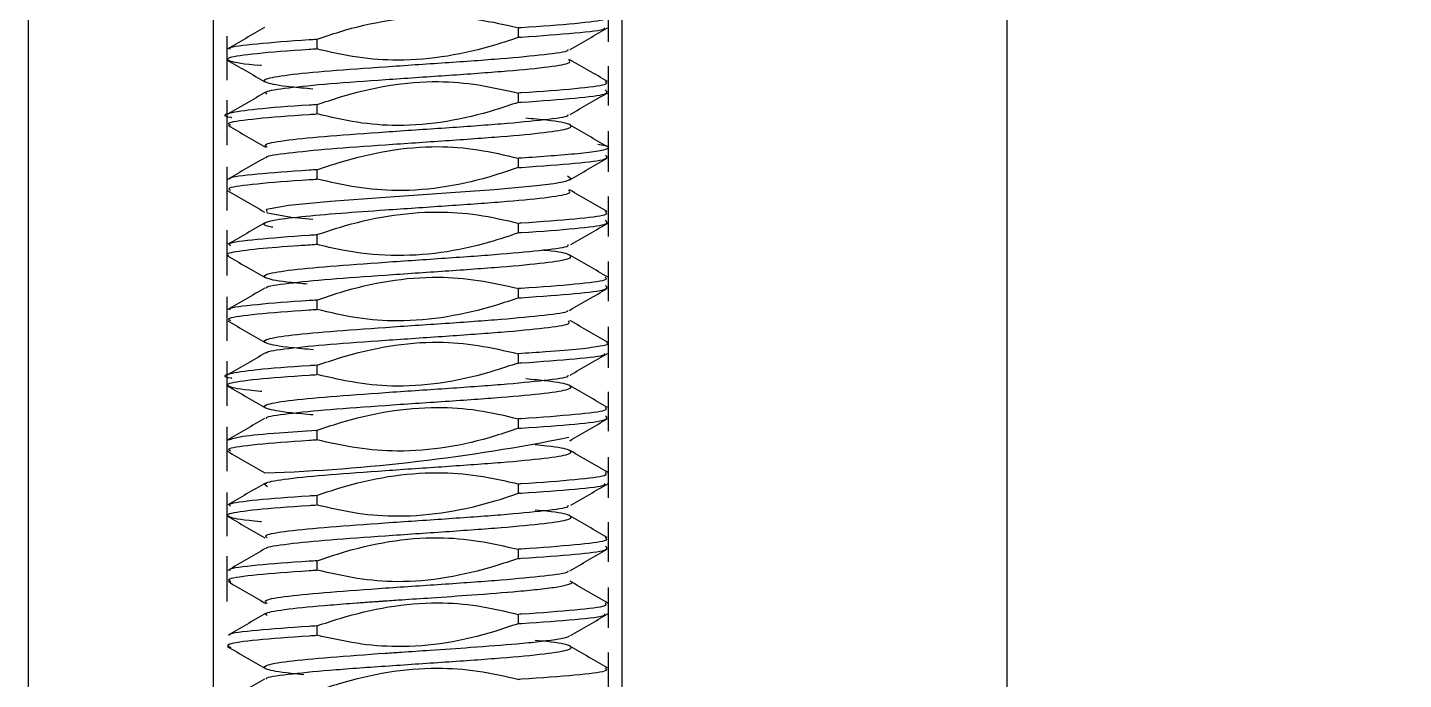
# Model space of a CAD drawing. Header units: millimetres. Extents: x 2 to 1187, y 2 to 839.
# Drawn here: x 167.85 to 170.488, y 437.91 to 439.161 of the extents above; entities that cross this region are included whole.
import ezdxf

# ---------------------------------------------------------------- set-up
doc = ezdxf.new("R2010")
doc.units = ezdxf.units.MM

msp = doc.modelspace()

# ---------------------------------------------------------------- hatches: boundary and pattern name
h = msp.add_hatch()
h.set_pattern_fill('ANSI31', color=256, scale=0.3)
h.paths.add_polyline_path([(600.3858, 723.2245), (600.3858, 724.6149), (599.1608, 724.6149, 0.414214), (598.8858, 724.3399), (598.8858, 719.8899, 0.414214), (599.1608, 719.6149), (600.3858, 719.6149), (600.3858, 721.0053, -0.444966)])
h.paths.add_polyline_path([(648.8858, 724.3399, 0.414214), (648.6108, 724.6149), (647.8858, 724.6149), (647.3858, 724.6149), (647.3858, 723.2245, -0.444966), (647.3858, 721.0053), (647.3858, 719.6149), (648.6108, 719.6149, 0.414214), (648.8858, 719.8899)])
h.paths.add_polyline_path([(648.8858, 681.5899, 0.414214), (648.6108, 681.8649), (647.3858, 681.8649), (647.3858, 680.4745, -0.444966), (647.3858, 678.2553), (647.3858, 676.8649), (648.6108, 676.8649, 0.414214), (648.8858, 677.1399)])
h.paths.add_polyline_path([(600.3858, 678.2553, -0.444966), (600.3858, 680.4745), (600.3858, 681.8649), (599.1608, 681.8649, 0.414214), (598.8858, 681.5899), (598.8858, 677.1399, 0.414214), (599.1608, 676.8649), (600.1358, 676.8649), (600.3858, 676.8649)])
h.paths.add_polyline_path([(204.0979, 197.9237, 0.414214), (203.8229, 198.1987), (203.0979, 198.1987), (202.5979, 198.1987), (202.5979, 196.8084, -0.212442), (203.0916, 195.6987, -0.212442), (202.5979, 194.5891), (202.5979, 193.1987), (203.8229, 193.1987, 0.414214), (204.0979, 193.4737)])
h.paths.add_polyline_path([(155.5979, 198.1987), (154.3729, 198.1987, 0.414214), (154.0979, 197.9237), (154.0979, 193.4737, 0.414214), (154.3729, 193.1987), (155.5979, 193.1987), (155.5979, 194.5891, -0.212442), (155.1041, 195.6987, -0.212442), (155.5979, 196.8084)])
h.paths.add_polyline_path([(155.5979, 154.0584), (155.5979, 155.4487), (154.3729, 155.4487, 0.414214), (154.0979, 155.1737), (154.0979, 150.7237, 0.414214), (154.3729, 150.4487), (155.3479, 150.4487), (155.5979, 150.4487), (155.5979, 151.8391, -0.444966)])
h.paths.add_polyline_path([(204.0979, 155.1737, 0.414214), (203.8229, 155.4487), (202.5979, 155.4487), (202.5979, 154.0584, -0.212442), (203.0916, 152.9487, -0.212442), (202.5979, 151.8391), (202.5979, 150.4487), (203.8229, 150.4487, 0.414214), (204.0979, 150.7237)])
h = msp.add_hatch()
h.set_pattern_fill('ANSI31', color=256, scale=0.3, angle=90)
h.paths.add_polyline_path([(159.0979, 197.9237, 0.414214), (158.8229, 198.1987), (157.5979, 198.1987), (157.5979, 196.8084, -0.212442), (158.0916, 195.6987, -0.212442), (157.5979, 194.5891), (157.5979, 193.1987), (158.8229, 193.1987, 0.414214), (159.0979, 193.4737)])
h.paths.add_polyline_path([(200.5979, 196.8084), (200.5979, 198.1987), (199.3729, 198.1987, 0.414214), (199.0979, 197.9237), (199.0979, 193.4737, 0.414214), (199.3729, 193.1987), (200.3479, 193.1987), (200.5979, 193.1987), (200.5979, 194.5891, -0.444966)])
h.paths.add_polyline_path([(157.5979, 154.0584), (157.5979, 155.4487), (158.8229, 155.4487), (159.0979, 155.4487), (159.0979, 150.4487), (158.8229, 150.4487), (157.5979, 150.4487), (157.5979, 151.8391, 0.444966)])
h.paths.add_polyline_path([(200.5979, 154.0584), (200.5979, 155.4487), (199.3729, 155.4487, 0.414214), (199.0979, 155.1737), (199.0979, 150.7237, 0.414214), (199.3729, 150.4487), (200.5979, 150.4487), (200.5979, 151.8391, -0.444966)])
h.paths.add_polyline_path([(603.8858, 724.3399, 0.414214), (603.6108, 724.6149), (602.3858, 724.6149), (602.3858, 723.2245, -0.444966), (602.3858, 721.0053), (602.3858, 719.6149), (603.6108, 719.6149, 0.414214), (603.8858, 719.8899)])
h.paths.add_polyline_path([(645.3858, 724.6149), (644.1608, 724.6149, 0.414214), (643.8858, 724.3399), (643.8858, 719.8899, 0.414214), (644.1608, 719.6149), (645.1358, 719.6149), (645.3858, 719.6149), (645.3858, 721.0053, -0.444966), (645.3858, 723.2245)])
h.paths.add_polyline_path([(645.3858, 680.4745), (645.3858, 681.8649), (644.1608, 681.8649, 0.414214), (643.8858, 681.5899), (643.8858, 677.1399, 0.414214), (644.1608, 676.8649), (645.3858, 676.8649), (645.3858, 678.2553, -0.444966)])
h.paths.add_polyline_path([(603.8858, 681.5899, 0.414214), (603.6108, 681.8649), (602.6358, 681.8649), (602.3858, 681.8649), (602.3858, 680.4745, -0.444966), (602.3858, 678.2553), (602.3858, 676.8649), (603.6108, 676.8649, 0.414214), (603.8858, 677.1399)])

# ---------------------------------------------------------------- linework, layer by layer
at = {"color": 7, "linetype": 'Continuous', "lineweight": 25}
for p, q in [((167.8522, 435.3766), (167.8522, 440.6266)), ((168.206, 440.6203), (168.206, 435.3766)), ((168.9898, 435.3766), (168.9898, 440.6203)), ((169.728, 435.3766), (169.728, 440.6266)), ((168.9638, 439.1336), (168.9638, 439.2121)), ((168.232, 439.1445), (168.232, 439.0602)), ((168.4044, 439.1382), (168.4044, 439.1204)), ((168.7914, 439.1426), (168.7914, 439.1604)), ((168.9638, 439.0114), (168.9638, 439.0871)), ((168.7914, 439.0176), (168.7914, 439.0354)), ((168.232, 439.0219), (168.232, 438.9352)), ((168.4044, 439.0132), (168.4044, 438.9954)), ((168.9638, 438.8844), (168.9638, 438.9621)), ((168.7914, 438.8926), (168.7914, 438.9104)), ((168.232, 438.8937), (168.232, 438.8102)), ((168.4044, 438.8884), (168.4044, 438.8704)), ((168.9638, 438.7605), (168.9638, 438.8371)), ((168.232, 438.7721), (168.232, 438.6852)), ((168.7914, 438.7675), (168.7914, 438.7854)), ((168.4044, 438.7632), (168.4044, 438.7454)), ((168.9638, 438.6364), (168.9638, 438.7121)), ((168.232, 438.6445), (168.232, 438.5602)), ((168.4044, 438.6382), (168.4044, 438.6204)), ((168.7914, 438.6426), (168.7914, 438.6604)), ((168.9638, 438.5086), (168.9638, 438.5871)), ((168.7914, 438.5176), (168.7914, 438.5354)), ((168.232, 438.5213), (168.232, 438.4352)), ((168.4044, 438.5132), (168.4044, 438.4954)), ((168.9638, 438.3871), (168.9638, 438.4621)), ((168.7914, 438.3924), (168.7914, 438.4104)), ((168.232, 438.3954), (168.232, 438.3102)), ((168.4044, 438.3882), (168.4044, 438.3704)), ((168.9638, 438.2587), (168.9638, 438.3371)), ((168.232, 438.269), (168.232, 438.1852)), ((168.7914, 438.2676), (168.7914, 438.2854)), ((168.4044, 438.2632), (168.4044, 438.2454)), ((168.9638, 438.136), (168.9638, 438.2121)), ((168.7914, 438.1426), (168.7914, 438.1604)), ((168.232, 438.1472), (168.232, 438.0602)), ((168.4044, 438.1382), (168.4044, 438.1204)), ((168.9638, 438.0098), (168.9638, 438.0871)), ((168.7914, 438.0176), (168.7914, 438.0354)), ((168.4044, 438.0133), (168.4044, 437.9954)), ((168.9638, 437.8852), (168.9638, 437.9621))]:
    msp.add_line(p, q, dxfattribs=at)
at = {"color": 7, "linetype": 'Continuous', "lineweight": 25, "flags": 128}
msp.add_lwpolyline([(168.3968, 438.7931), (168.3555, 438.797), (168.31, 438.8048), (168.3083, 438.8126), (168.3507, 438.8204), (168.4308, 438.8282), (168.5363, 438.836), (168.5902, 438.8397), (168.6616, 438.8445), (168.7446, 438.8506), (168.8257, 438.8578), (168.8587, 438.8618), (168.8821, 438.8662), (168.8922, 438.8708), (168.8854, 438.8758), (168.8854, 438.8758)], dxfattribs=at)
at = {"color": 7, "linetype": 'Continuous', "lineweight": 18}
msp.add_circle((179.0979, 455.6266), 42.7508, dxfattribs=at)
at = {"color": 7, "linetype": 'Continuous', "lineweight": 25}
for centre, radius, start, end in [((179.0979, 455.6266), 56.25, 154.83497, 352.33774), ((168.1749, 441.9163), 3.6121, 272.0856, 281.377)]:
    msp.add_arc(centre, radius, start, end, dxfattribs=at)
for points, knots in [([(168.4038, 439.1382), (168.4187, 439.1433), (168.4934, 439.169), (168.5987, 439.1866), (168.7148, 439.1781), (168.7663, 439.1664), (168.7925, 439.1604)], [0, 0, 0, 0, 0.119062, 0.600021, 0.795667, 1, 1, 1, 1]), ([(168.9572, 439.1818), (168.9589, 439.18), (168.9633, 439.1756), (168.9054, 439.1685), (168.8351, 439.1632), (168.7933, 439.1605), (168.7918, 439.1604)], [0, 0, 0, 0, 0.256516, 0.621392, 0.986268, 1, 1, 1, 1]), ([(168.3044, 439.1612), (168.2924, 439.1542), (168.2685, 439.1404), (168.2446, 439.1265), (168.2326, 439.1196)], [0, 0, 0, 0, 0.499873, 1, 1, 1, 1]), ([(168.4042, 439.1382), (168.3994, 439.1379), (168.3546, 439.135), (168.2854, 439.1295), (168.2348, 439.1236), (168.2379, 439.1203), (168.2386, 439.1196)], [0, 0, 0, 0, 0.050182, 0.469602, 0.889021, 1, 1, 1, 1]), ([(168.7926, 439.1426), (168.7777, 439.1376), (168.7029, 439.1124), (168.5978, 439.0942), (168.4815, 439.1021), (168.43, 439.1142), (168.4037, 439.1203)], [0, 0, 0, 0, 0.118987, 0.599138, 0.79537, 1, 1, 1, 1]), ([(168.7918, 439.1426), (168.7933, 439.1427), (168.8351, 439.1454), (168.9039, 439.1507), (168.9576, 439.1566), (168.9564, 439.1599), (168.9562, 439.1606)], [0, 0, 0, 0, 0.016324, 0.451411, 0.886497, 1, 1, 1, 1]), ([(168.8903, 439.1189), (168.9022, 439.1259), (168.9261, 439.1397), (168.9501, 439.1536), (168.962, 439.1605)], [0, 0, 0, 0, 0.499833, 1, 1, 1, 1]), ([(168.2988, 439.0881), (168.2981, 439.0881), (168.2632, 439.0908), (168.234, 439.096), (168.2278, 439.1038), (168.2827, 439.1116), (168.3546, 439.1172), (168.3993, 439.1201), (168.4041, 439.1204)], [0, 0, 0, 0, 0.004405, 0.246098, 0.487792, 0.729485, 0.971179, 1, 1, 1, 1]), ([(168.3969, 439.0431), (168.3823, 439.0444), (168.3385, 439.0483), (168.3036, 439.0548), (168.3004, 439.0626), (168.3442, 439.0704), (168.4261, 439.0782), (168.5344, 439.086), (168.652, 439.0938), (168.7624, 439.1016), (168.844, 439.1095), (168.887, 439.1152), (168.8863, 439.1184), (168.8861, 439.119)], [0, 0, 0, 0, 0.051459, 0.154376, 0.257293, 0.360211, 0.463128, 0.566046, 0.668963, 0.77188, 0.874798, 0.977715, 1, 1, 1, 1]), ([(168.2329, 439.0988), (168.2449, 439.0918), (168.2689, 439.0779), (168.2928, 439.064), (168.3048, 439.0571)], [0, 0, 0, 0, 0.500239, 1, 1, 1, 1]), ([(168.3094, 439.033), (168.3074, 439.0346), (168.3025, 439.0389), (168.3455, 439.0457), (168.4261, 439.0535), (168.5347, 439.0613), (168.6523, 439.0692), (168.7622, 439.077), (168.8458, 439.0848), (168.894, 439.0923), (168.8894, 439.0972), (168.8873, 439.0995)], [0, 0, 0, 0, 0.073665, 0.191169, 0.308674, 0.426178, 0.543682, 0.661187, 0.778691, 0.896195, 1, 1, 1, 1]), ([(168.9615, 439.0578), (168.9496, 439.0647), (168.9257, 439.0786), (168.9018, 439.0925), (168.8898, 439.0994)], [0, 0, 0, 0, 0.500144, 1, 1, 1, 1]), ([(168.4054, 439.0133), (168.4203, 439.0183), (168.495, 439.0438), (168.6001, 439.0626), (168.715, 439.0526), (168.7654, 439.0411), (168.7908, 439.0353)], [0, 0, 0, 0, 0.120051, 0.604931, 0.800583, 1, 1, 1, 1]), ([(168.9574, 439.0578), (168.9598, 439.0557), (168.965, 439.0509), (168.9059, 439.0435), (168.8351, 439.0382), (168.793, 439.0355), (168.7912, 439.0354)], [0, 0, 0, 0, 0.2883465, 0.6363921, 0.9844377, 1, 1, 1, 1]), ([(168.3064, 439.037), (168.2944, 439.03), (168.2705, 439.0161), (168.2466, 439.0022), (168.2346, 438.9952)], [0, 0, 0, 0, 0.49976, 1, 1, 1, 1]), ([(168.7913, 439.0176), (168.793, 439.0177), (168.835, 439.0204), (168.9062, 439.0257), (168.9674, 439.0335), (168.961, 439.0387), (168.9578, 439.0413)], [0, 0, 0, 0, 0.0144367, 0.3429578, 0.6714789, 1, 1, 1, 1]), ([(168.8903, 438.9944), (168.9023, 439.0014), (168.9263, 439.0153), (168.9502, 439.0292), (168.9622, 439.0361)], [0, 0, 0, 0, 0.4996838, 1, 1, 1, 1]), ([(168.4048, 439.0132), (168.3999, 439.0129), (168.355, 439.01), (168.2816, 439.0045), (168.2326, 438.9967), (168.2216, 438.9914), (168.2413, 438.9887), (168.242, 438.9886)], [0, 0, 0, 0, 0.03872, 0.355705, 0.67269, 0.989675, 1, 1, 1, 1]), ([(168.791, 439.0175), (168.7761, 439.0126), (168.7013, 438.9876), (168.5965, 438.968), (168.4813, 438.9776), (168.4309, 438.9894), (168.4054, 438.9954)], [0, 0, 0, 0, 0.119952, 0.603861, 0.799754, 1, 1, 1, 1]), ([(168.2396, 438.9731), (168.2366, 438.975), (168.2295, 438.9795), (168.284, 438.9866), (168.3549, 438.9922), (168.3998, 438.9951), (168.4047, 438.9954)], [0, 0, 0, 0, 0.2568362, 0.6070341, 0.9572321, 1, 1, 1, 1]), ([(168.3096, 438.9314), (168.307, 438.9335), (168.3009, 438.9381), (168.3451, 438.9454), (168.4261, 438.9532), (168.5347, 438.961), (168.6522, 438.9688), (168.7625, 438.9766), (168.8444, 438.9845), (168.8876, 438.9904), (168.8865, 438.9937), (168.8863, 438.9945)], [0, 0, 0, 0, 0.097766, 0.221653, 0.345539, 0.469426, 0.593312, 0.717199, 0.841086, 0.964972, 1, 1, 1, 1]), ([(168.3086, 438.9112), (168.3083, 438.9118), (168.3062, 438.9149), (168.3467, 438.9207), (168.4257, 438.9285), (168.5348, 438.9363), (168.6525, 438.9442), (168.7621, 438.952), (168.8466, 438.9598), (168.8936, 438.9676), (168.894, 438.9755), (168.8618, 438.982), (168.8192, 438.9859), (168.805, 438.9872)], [0, 0, 0, 0, 0.021282, 0.124313, 0.227346, 0.330378, 0.433398, 0.536418, 0.639437, 0.742455, 0.845473, 0.948491, 1, 1, 1, 1]), ([(168.2346, 438.9731), (168.2466, 438.9662), (168.2705, 438.9523), (168.2945, 438.9384), (168.3064, 438.9314)], [0, 0, 0, 0, 0.500264, 1, 1, 1, 1]), ([(168.9619, 438.9322), (168.9499, 438.9392), (168.926, 438.9531), (168.9021, 438.967), (168.8901, 438.974)], [0, 0, 0, 0, 0.500287, 1, 1, 1, 1]), ([(168.4046, 438.8882), (168.4195, 438.8932), (168.4943, 438.9181), (168.5991, 438.9377), (168.7144, 438.9283), (168.765, 438.9164), (168.7905, 438.9104)], [0, 0, 0, 0, 0.119853, 0.60333, 0.799357, 1, 1, 1, 1]), ([(168.9431, 438.9372), (168.9432, 438.9372), (168.9605, 438.9352), (168.9662, 438.9314), (168.9588, 438.926), (168.9251, 438.9209), (168.877, 438.9164), (168.83, 438.9129), (168.8, 438.9109), (168.7911, 438.9104)], [0, 0, 0, 0, 0.001873, 0.221496, 0.424677, 0.611391, 0.781613, 0.935324, 1, 1, 1, 1]), ([(168.3053, 438.9113), (168.2933, 438.9044), (168.2694, 438.8905), (168.2455, 438.8766), (168.2335, 438.8697)], [0, 0, 0, 0, 0.499773, 1, 1, 1, 1]), ([(168.7911, 438.8926), (168.793, 438.8927), (168.8351, 438.8954), (168.9064, 438.9008), (168.9675, 438.9086), (168.961, 438.9138), (168.9577, 438.9164)], [0, 0, 0, 0, 0.015437, 0.343625, 0.671813, 1, 1, 1, 1]), ([(168.8898, 438.869), (168.9017, 438.8759), (168.9256, 438.8898), (168.9495, 438.9037), (168.9614, 438.9106)], [0, 0, 0, 0, 0.49985, 1, 1, 1, 1]), ([(168.4044, 438.8884), (168.3997, 438.8881), (168.3548, 438.8852), (168.2856, 438.8798), (168.2349, 438.8739), (168.238, 438.8707), (168.2386, 438.87)], [0, 0, 0, 0, 0.050249, 0.471166, 0.892091, 1, 1, 1, 1]), ([(168.7904, 438.8925), (168.7756, 438.8875), (168.7009, 438.8619), (168.5957, 438.8433), (168.4806, 438.8532), (168.4302, 438.8647), (168.4048, 438.8704)], [0, 0, 0, 0, 0.119969, 0.60459, 0.800833, 1, 1, 1, 1]), ([(168.2328, 438.8488), (168.2448, 438.8419), (168.2687, 438.828), (168.2926, 438.8141), (168.3045, 438.8072)], [0, 0, 0, 0, 0.500135, 1, 1, 1, 1]), ([(168.2394, 438.8487), (168.2369, 438.8504), (168.2306, 438.8547), (168.2842, 438.8616), (168.3549, 438.8671), (168.3997, 438.87), (168.4045, 438.8704)], [0, 0, 0, 0, 0.232944, 0.594775, 0.956608, 1, 1, 1, 1]), ([(168.3203, 438.7779), (168.3168, 438.7786), (168.3065, 438.7806), (168.3001, 438.7851), (168.3148, 438.7913), (168.3697, 438.7984), (168.4465, 438.805), (168.5424, 438.8119), (168.6521, 438.8191), (168.7619, 438.8269), (168.8457, 438.8347), (168.894, 438.8423), (168.8895, 438.8472), (168.8873, 438.8495)], [0, 0, 0, 0, 0.028587, 0.084115, 0.18976, 0.288905, 0.381536, 0.467642, 0.576512, 0.685424, 0.794338, 0.903251, 1, 1, 1, 1]), ([(168.9613, 438.8079), (168.9494, 438.8148), (168.9254, 438.8287), (168.9016, 438.8426), (168.8896, 438.8495)], [0, 0, 0, 0, 0.500194, 1, 1, 1, 1]), ([(168.4032, 438.7632), (168.4181, 438.7682), (168.4928, 438.7935), (168.5981, 438.8115), (168.7144, 438.8036), (168.766, 438.7916), (168.7923, 438.7854)], [0, 0, 0, 0, 0.118944, 0.599, 0.795136, 1, 1, 1, 1]), ([(168.9574, 438.8079), (168.9598, 438.8058), (168.9651, 438.801), (168.9058, 438.7936), (168.8351, 438.7883), (168.7933, 438.7856), (168.7917, 438.7855)], [0, 0, 0, 0, 0.290782, 0.638739, 0.986697, 1, 1, 1, 1]), ([(168.3063, 438.7872), (168.2943, 438.7803), (168.2703, 438.7663), (168.2463, 438.7524), (168.2343, 438.7455)], [0, 0, 0, 0, 0.499737, 1, 1, 1, 1]), ([(168.7921, 438.7676), (168.7735, 438.7613), (168.6948, 438.7345), (168.5791, 438.7178), (168.4673, 438.73), (168.4199, 438.7413), (168.4032, 438.7453)], [0, 0, 0, 0, 0.149928, 0.630878, 0.86959, 1, 1, 1, 1]), ([(168.7917, 438.7676), (168.7932, 438.7677), (168.8351, 438.7703), (168.9061, 438.7757), (168.9674, 438.7835), (168.961, 438.7887), (168.9578, 438.7913)], [0, 0, 0, 0, 0.012756, 0.341836, 0.670918, 1, 1, 1, 1]), ([(168.8915, 438.7447), (168.9035, 438.7516), (168.9275, 438.7655), (168.9515, 438.7794), (168.9635, 438.7864)], [0, 0, 0, 0, 0.499781, 1, 1, 1, 1]), ([(168.236, 438.7232), (168.2342, 438.724), (168.2294, 438.7262), (168.2418, 438.7308), (168.284, 438.7366), (168.3499, 438.7418), (168.3926, 438.7446), (168.404, 438.7454)], [0, 0, 0, 0, 0.109411, 0.292163, 0.619681, 0.898848, 1, 1, 1, 1]), ([(168.404, 438.7632), (168.3992, 438.7629), (168.3545, 438.76), (168.2845, 438.7544), (168.2326, 438.748), (168.2375, 438.7442), (168.239, 438.743)], [0, 0, 0, 0, 0.0460038, 0.4339387, 0.8218727, 1, 1, 1, 1]), ([(168.3861, 438.669), (168.3755, 438.67), (168.3359, 438.6736), (168.3039, 438.6797), (168.3003, 438.6875), (168.3442, 438.6954), (168.4261, 438.7032), (168.5344, 438.711), (168.652, 438.7189), (168.7623, 438.7267), (168.8444, 438.7345), (168.8879, 438.7405), (168.8866, 438.744), (168.8863, 438.7448)], [0, 0, 0, 0, 0.038058, 0.141324, 0.244589, 0.347855, 0.451122, 0.554388, 0.657663, 0.760937, 0.86421, 0.967484, 1, 1, 1, 1]), ([(168.2335, 438.7232), (168.2455, 438.7162), (168.2695, 438.7023), (168.2935, 438.6884), (168.3055, 438.6814)], [0, 0, 0, 0, 0.500306, 1, 1, 1, 1]), ([(168.3087, 438.661), (168.3083, 438.6617), (168.306, 438.6649), (168.3465, 438.6707), (168.4257, 438.6785), (168.5346, 438.6863), (168.6522, 438.6942), (168.7619, 438.702), (168.8463, 438.7098), (168.8938, 438.7176), (168.8929, 438.7254), (168.8695, 438.7309), (168.8391, 438.7338), (168.836, 438.7341)], [0, 0, 0, 0, 0.025444, 0.13235, 0.239255, 0.34616, 0.453066, 0.559971, 0.666876, 0.773782, 0.880687, 0.987593, 1, 1, 1, 1]), ([(168.9628, 438.6823), (168.9508, 438.6893), (168.9268, 438.7032), (168.9028, 438.7171), (168.8908, 438.7241)], [0, 0, 0, 0, 0.500238, 1, 1, 1, 1]), ([(168.4049, 438.6382), (168.4197, 438.6433), (168.4944, 438.669), (168.5997, 438.6871), (168.7151, 438.6777), (168.7659, 438.6662), (168.7917, 438.6604)], [0, 0, 0, 0, 0.119618, 0.60296, 0.798564, 1, 1, 1, 1]), ([(168.9573, 438.6824), (168.9594, 438.6804), (168.9642, 438.6758), (168.9056, 438.6685), (168.8351, 438.6632), (168.7932, 438.6605), (168.7915, 438.6604)], [0, 0, 0, 0, 0.274623, 0.630057, 0.985492, 1, 1, 1, 1]), ([(168.7916, 438.6426), (168.7932, 438.6427), (168.8351, 438.6454), (168.9061, 438.6507), (168.9674, 438.6585), (168.961, 438.6637), (168.9578, 438.6663)], [0, 0, 0, 0, 0.013168, 0.342112, 0.671056, 1, 1, 1, 1]), ([(168.3047, 438.6611), (168.2927, 438.6541), (168.2688, 438.6402), (168.2449, 438.6263), (168.2329, 438.6194)], [0, 0, 0, 0, 0.499822, 1, 1, 1, 1]), ([(168.4045, 438.6382), (168.3997, 438.6379), (168.3548, 438.635), (168.2854, 438.6295), (168.2346, 438.6235), (168.2379, 438.6202), (168.2386, 438.6194)], [0, 0, 0, 0, 0.05044, 0.465445, 0.88045, 1, 1, 1, 1]), ([(168.7919, 438.6426), (168.777, 438.6376), (168.7022, 438.6127), (168.5973, 438.5936), (168.4815, 438.6022), (168.4306, 438.6143), (168.4047, 438.6204)], [0, 0, 0, 0, 0.119477, 0.601407, 0.797686, 1, 1, 1, 1]), ([(168.8892, 438.6186), (168.9011, 438.6256), (168.925, 438.6395), (168.949, 438.6534), (168.9609, 438.6603)], [0, 0, 0, 0, 0.4997587, 1, 1, 1, 1]), ([(168.2395, 438.5983), (168.2367, 438.6002), (168.2299, 438.6046), (168.284, 438.6116), (168.3548, 438.6172), (168.3996, 438.6201), (168.4045, 438.6204)], [0, 0, 0, 0, 0.248552, 0.602796, 0.957041, 1, 1, 1, 1]), ([(168.3982, 438.5429), (168.3831, 438.5443), (168.3388, 438.5482), (168.3035, 438.5548), (168.3005, 438.5626), (168.3443, 438.5704), (168.4262, 438.5782), (168.5345, 438.586), (168.6521, 438.5938), (168.7625, 438.6016), (168.8439, 438.6095), (168.8866, 438.6151), (168.8861, 438.6182), (168.8861, 438.6187)], [0, 0, 0, 0, 0.053374, 0.156523, 0.259671, 0.36282, 0.465968, 0.569117, 0.672265, 0.775414, 0.878563, 0.981711, 1, 1, 1, 1]), ([(168.2341, 438.5984), (168.2461, 438.5914), (168.2699, 438.5776), (168.2938, 438.5637), (168.3057, 438.5567)], [0, 0, 0, 0, 0.500183, 1, 1, 1, 1]), ([(168.3087, 438.5359), (168.3083, 438.5365), (168.3059, 438.5398), (168.3466, 438.5457), (168.4259, 438.5535), (168.5349, 438.5613), (168.6525, 438.5692), (168.7624, 438.577), (168.8456, 438.5848), (168.8922, 438.5919), (168.8885, 438.5964), (168.887, 438.5982)], [0, 0, 0, 0, 0.031959, 0.157381, 0.282803, 0.408226, 0.533633, 0.65904, 0.784447, 0.909853, 1, 1, 1, 1]), ([(168.9618, 438.5574), (168.9498, 438.5643), (168.926, 438.5782), (168.9021, 438.592), (168.8902, 438.599)], [0, 0, 0, 0, 0.500129, 1, 1, 1, 1]), ([(168.4053, 438.5133), (168.4202, 438.5183), (168.495, 438.5434), (168.5998, 438.5629), (168.7147, 438.5529), (168.7649, 438.5412), (168.7903, 438.5353)], [0, 0, 0, 0, 0.1201546, 0.6050747, 0.800618, 1, 1, 1, 1]), ([(168.9602, 438.5574), (168.9619, 438.5564), (168.9663, 438.5538), (168.9502, 438.5495), (168.9109, 438.5443), (168.8545, 438.5395), (168.8089, 438.5365), (168.791, 438.5353)], [0, 0, 0, 0, 0.133972, 0.352516, 0.587456, 0.838774, 1, 1, 1, 1]), ([(168.3065, 438.5369), (168.2945, 438.53), (168.2706, 438.516), (168.2467, 438.5022), (168.2348, 438.4952)], [0, 0, 0, 0, 0.4997606, 1, 1, 1, 1]), ([(168.791, 438.5175), (168.7929, 438.5176), (168.8351, 438.5204), (168.9044, 438.5257), (168.9586, 438.5318), (168.9568, 438.5352), (168.9563, 438.5361)], [0, 0, 0, 0, 0.019807, 0.440425, 0.861044, 1, 1, 1, 1]), ([(168.8903, 438.4944), (168.9022, 438.5014), (168.9261, 438.5153), (168.95, 438.5292), (168.962, 438.5361)], [0, 0, 0, 0, 0.499753, 1, 1, 1, 1]), ([(168.4047, 438.5132), (168.3999, 438.5129), (168.3551, 438.51), (168.2817, 438.5045), (168.2326, 438.4967), (168.2215, 438.4914), (168.2411, 438.4887), (168.2416, 438.4886)], [0, 0, 0, 0, 0.038298, 0.356154, 0.67401, 0.991866, 1, 1, 1, 1]), ([(168.7903, 438.5175), (168.7755, 438.5125), (168.7007, 438.4873), (168.5958, 438.4679), (168.481, 438.478), (168.4308, 438.4896), (168.4054, 438.4954)], [0, 0, 0, 0, 0.120177, 0.605319, 0.80085, 1, 1, 1, 1]), ([(168.2989, 438.463), (168.2982, 438.4631), (168.2631, 438.4658), (168.2339, 438.471), (168.2279, 438.4788), (168.283, 438.4866), (168.355, 438.4922), (168.3999, 438.4951), (168.4047, 438.4954)], [0, 0, 0, 0, 0.005285, 0.246626, 0.487968, 0.729309, 0.970651, 1, 1, 1, 1]), ([(168.3978, 438.4179), (168.3828, 438.4193), (168.3386, 438.4232), (168.3035, 438.4298), (168.3005, 438.4376), (168.3444, 438.4454), (168.4264, 438.4532), (168.5347, 438.461), (168.6524, 438.4688), (168.7626, 438.4766), (168.8445, 438.4845), (168.8877, 438.4904), (168.8865, 438.4937), (168.8863, 438.4945)], [0, 0, 0, 0, 0.052409, 0.15451, 0.25661, 0.358711, 0.460812, 0.562912, 0.665013, 0.767114, 0.869215, 0.971315, 1, 1, 1, 1]), ([(168.3087, 438.411), (168.3082, 438.4116), (168.3059, 438.4149), (168.3464, 438.4207), (168.4256, 438.4285), (168.5346, 438.4364), (168.6522, 438.4441), (168.7619, 438.4518), (168.8464, 438.4596), (168.8936, 438.4674), (168.894, 438.4752), (168.8619, 438.4818), (168.8193, 438.4857), (168.8051, 438.487)], [0, 0, 0, 0, 0.024577, 0.127251, 0.229925, 0.3326, 0.435239, 0.537919, 0.640601, 0.743285, 0.84597, 0.948656, 1, 1, 1, 1]), ([(168.2343, 438.4732), (168.2462, 438.4662), (168.2702, 438.4523), (168.2941, 438.4384), (168.3061, 438.4314)], [0, 0, 0, 0, 0.500248, 1, 1, 1, 1]), ([(168.9621, 438.4323), (168.9501, 438.4392), (168.9261, 438.4531), (168.9021, 438.4671), (168.8902, 438.474)], [0, 0, 0, 0, 0.500331, 1, 1, 1, 1]), ([(168.4036, 438.3882), (168.4184, 438.3932), (168.4932, 438.4182), (168.5982, 438.4369), (168.7142, 438.4287), (168.7654, 438.4166), (168.7915, 438.4104)], [0, 0, 0, 0, 0.119276, 0.60043, 0.796755, 1, 1, 1, 1]), ([(168.9572, 438.4323), (168.9593, 438.4303), (168.9641, 438.4258), (168.9057, 438.4186), (168.8351, 438.4132), (168.7931, 438.4105), (168.7914, 438.4104)], [0, 0, 0, 0, 0.271045, 0.627974, 0.984904, 1, 1, 1, 1]), ([(168.3045, 438.4111), (168.2925, 438.4041), (168.2685, 438.3902), (168.2445, 438.3763), (168.2326, 438.3694)], [0, 0, 0, 0, 0.499726, 1, 1, 1, 1]), ([(168.7914, 438.3924), (168.7931, 438.3925), (168.8351, 438.3952), (168.9062, 438.4005), (168.9675, 438.4083), (168.961, 438.4135), (168.9578, 438.4161)], [0, 0, 0, 0, 0.014101, 0.342731, 0.671364, 1, 1, 1, 1]), ([(168.8896, 438.3686), (168.9015, 438.3756), (168.9254, 438.3895), (168.9494, 438.4034), (168.9614, 438.4103)], [0, 0, 0, 0, 0.4998243, 1, 1, 1, 1]), ([(168.4041, 438.3882), (168.3794, 438.3865), (168.3208, 438.3825), (168.2538, 438.3763), (168.241, 438.3717), (168.2346, 438.3693)], [0, 0, 0, 0, 0.26676, 0.632337, 1, 1, 1, 1]), ([(168.7913, 438.3926), (168.7764, 438.3875), (168.7018, 438.3617), (168.5964, 438.3439), (168.4807, 438.353), (168.4297, 438.3645), (168.4037, 438.3704)], [0, 0, 0, 0, 0.1194092, 0.6019164, 0.7974776, 1, 1, 1, 1]), ([(168.2332, 438.3482), (168.2452, 438.3413), (168.2691, 438.3274), (168.2931, 438.3136), (168.305, 438.3066)], [0, 0, 0, 0, 0.500121, 1, 1, 1, 1]), ([(168.2396, 438.3482), (168.2366, 438.3501), (168.2296, 438.3545), (168.2839, 438.3616), (168.3546, 438.3672), (168.3994, 438.3701), (168.4041, 438.3704)], [0, 0, 0, 0, 0.252774, 0.605501, 0.958228, 1, 1, 1, 1]), ([(168.31, 438.2801), (168.3063, 438.2827), (168.2987, 438.2879), (168.3447, 438.2957), (168.426, 438.3035), (168.5344, 438.3113), (168.6522, 438.3192), (168.7618, 438.327), (168.8463, 438.3348), (168.8937, 438.3426), (168.8935, 438.3504), (168.8663, 438.3563), (168.8307, 438.3597), (168.8229, 438.3604)], [0, 0, 0, 0, 0.097278, 0.194556, 0.291834, 0.389111, 0.486389, 0.583667, 0.680945, 0.778223, 0.875501, 0.972779, 1, 1, 1, 1]), ([(168.963, 438.3072), (168.9511, 438.3142), (168.9271, 438.328), (168.9032, 438.3419), (168.8912, 438.3489)], [0, 0, 0, 0, 0.5001542, 1, 1, 1, 1]), ([(168.404, 438.2632), (168.4188, 438.2683), (168.4935, 438.294), (168.5988, 438.3116), (168.7149, 438.303), (168.7662, 438.2914), (168.7925, 438.2854)], [0, 0, 0, 0, 0.119122, 0.600375, 0.795978, 1, 1, 1, 1]), ([(168.9573, 438.3073), (168.9593, 438.3053), (168.964, 438.3007), (168.9056, 438.2935), (168.8351, 438.2882), (168.7933, 438.2855), (168.7918, 438.2854)], [0, 0, 0, 0, 0.27107, 0.628766, 0.986463, 1, 1, 1, 1]), ([(168.306, 438.2871), (168.294, 438.2802), (168.2701, 438.2663), (168.2461, 438.2524), (168.2342, 438.2454)], [0, 0, 0, 0, 0.4998429, 1, 1, 1, 1]), ([(168.7925, 438.2676), (168.7777, 438.2626), (168.7029, 438.2374), (168.5978, 438.2191), (168.4815, 438.2271), (168.43, 438.2392), (168.4038, 438.2453)], [0, 0, 0, 0, 0.119031, 0.599313, 0.795588, 1, 1, 1, 1]), ([(168.7918, 438.2676), (168.7933, 438.2677), (168.8351, 438.2704), (168.9044, 438.2757), (168.9589, 438.2819), (168.9569, 438.2854), (168.9564, 438.2864)], [0, 0, 0, 0, 0.015615, 0.431011, 0.846407, 1, 1, 1, 1]), ([(168.8916, 438.2447), (168.9035, 438.2517), (168.9275, 438.2656), (168.9515, 438.2795), (168.9635, 438.2864)], [0, 0, 0, 0, 0.499777, 1, 1, 1, 1]), ([(168.2988, 438.2131), (168.2981, 438.2131), (168.2632, 438.2158), (168.234, 438.221), (168.2278, 438.2288), (168.2828, 438.2366), (168.3546, 438.2422), (168.3994, 438.2451), (168.4042, 438.2454)], [0, 0, 0, 0, 0.004473, 0.246132, 0.487791, 0.729451, 0.97111, 1, 1, 1, 1]), ([(168.4042, 438.2632), (168.3994, 438.2629), (168.3546, 438.26), (168.2846, 438.2545), (168.2327, 438.2481), (168.2375, 438.2443), (168.239, 438.2431)], [0, 0, 0, 0, 0.046487, 0.43404, 0.821594, 1, 1, 1, 1]), ([(168.3095, 438.1821), (168.3072, 438.1839), (168.3016, 438.1883), (168.3451, 438.1954), (168.4259, 438.2032), (168.5344, 438.211), (168.652, 438.2188), (168.7623, 438.2266), (168.8444, 438.2345), (168.888, 438.2405), (168.8867, 438.244), (168.8863, 438.2448)], [0, 0, 0, 0, 0.088038, 0.212505, 0.336973, 0.46144, 0.585908, 0.710375, 0.834843, 0.95931, 1, 1, 1, 1]), ([(168.2331, 438.2237), (168.2451, 438.2168), (168.2691, 438.2028), (168.2931, 438.1889), (168.305, 438.182)], [0, 0, 0, 0, 0.5003285, 1, 1, 1, 1]), ([(168.3086, 438.1615), (168.3083, 438.1619), (168.3064, 438.165), (168.3468, 438.1707), (168.4257, 438.1785), (168.5348, 438.1863), (168.6524, 438.1942), (168.762, 438.202), (168.8464, 438.2098), (168.8937, 438.2176), (168.8935, 438.2254), (168.8662, 438.2313), (168.8306, 438.2347), (168.8229, 438.2354)], [0, 0, 0, 0, 0.019457, 0.125133, 0.23081, 0.336487, 0.442164, 0.547841, 0.653518, 0.759195, 0.864871, 0.970548, 1, 1, 1, 1]), ([(168.9614, 438.1828), (168.9495, 438.1898), (168.9255, 438.2037), (168.9016, 438.2176), (168.8896, 438.2245)], [0, 0, 0, 0, 0.500222, 1, 1, 1, 1]), ([(168.3056, 438.1615), (168.2937, 438.1545), (168.2697, 438.1406), (168.2458, 438.1267), (168.2339, 438.1198)], [0, 0, 0, 0, 0.499749, 1, 1, 1, 1]), ([(168.4055, 438.1383), (168.4203, 438.1433), (168.4951, 438.1687), (168.6001, 438.1877), (168.715, 438.1776), (168.7653, 438.1661), (168.7907, 438.1603)], [0, 0, 0, 0, 0.120095, 0.605104, 0.80073, 1, 1, 1, 1]), ([(168.9574, 438.1828), (168.9598, 438.1807), (168.9651, 438.1759), (168.9059, 438.1685), (168.8351, 438.1632), (168.793, 438.1605), (168.7912, 438.1604)], [0, 0, 0, 0, 0.28874, 0.636501, 0.984263, 1, 1, 1, 1]), ([(168.7912, 438.1425), (168.793, 438.1427), (168.8351, 438.1454), (168.9062, 438.1507), (168.9674, 438.1585), (168.961, 438.1637), (168.9578, 438.1663)], [0, 0, 0, 0, 0.014627, 0.343085, 0.671542, 1, 1, 1, 1]), ([(168.8895, 438.1189), (168.9014, 438.1259), (168.9254, 438.1398), (168.9493, 438.1537), (168.9613, 438.1607)], [0, 0, 0, 0, 0.499712, 1, 1, 1, 1]), ([(168.4048, 438.1382), (168.3999, 438.1379), (168.3549, 438.135), (168.2857, 438.1295), (168.2351, 438.1236), (168.238, 438.1204), (168.2386, 438.1198)], [0, 0, 0, 0, 0.051657, 0.474624, 0.897591, 1, 1, 1, 1]), ([(168.7908, 438.1425), (168.776, 438.1376), (168.7012, 438.1126), (168.5964, 438.0929), (168.4813, 438.1027), (168.4309, 438.1145), (168.4054, 438.1204)], [0, 0, 0, 0, 0.1200093, 0.6041825, 0.7999699, 1, 1, 1, 1]), ([(168.2396, 438.0981), (168.2366, 438.1), (168.2296, 438.1045), (168.284, 438.1116), (168.3549, 438.1172), (168.3999, 438.1201), (168.4047, 438.1204)], [0, 0, 0, 0, 0.255366, 0.606253, 0.95714, 1, 1, 1, 1]), ([(168.3096, 438.0565), (168.307, 438.0586), (168.301, 438.0632), (168.3452, 438.0704), (168.4261, 438.0782), (168.5347, 438.086), (168.6522, 438.0938), (168.7626, 438.1016), (168.8441, 438.1095), (168.887, 438.1152), (168.8863, 438.1184), (168.8862, 438.119)], [0, 0, 0, 0, 0.096875, 0.221995, 0.347115, 0.472236, 0.597356, 0.722476, 0.847596, 0.972716, 1, 1, 1, 1]), ([(168.2345, 438.0982), (168.2465, 438.0912), (168.2704, 438.0774), (168.2942, 438.0635), (168.3061, 438.0565)], [0, 0, 0, 0, 0.500167, 1, 1, 1, 1]), ([(168.3093, 438.033), (168.3075, 438.0346), (168.3026, 438.0389), (168.3454, 438.0457), (168.4127, 438.0522), (168.472, 438.0568), (168.5036, 438.0591), (168.5198, 438.0602), (168.528, 438.0608), (168.5321, 438.0611), (168.5341, 438.0612), (168.5352, 438.0613), (168.5357, 438.0613), (168.5359, 438.0613), (168.5361, 438.0613), (168.5466, 438.0621), (168.5757, 438.064), (168.632, 438.0678), (168.7105, 438.0732), (168.782, 438.0788), (168.8348, 438.084), (168.8698, 438.0885), (168.8897, 438.0934), (168.8971, 438.0968), (168.8908, 438.0987), (168.8906, 438.0987)], [0, 0, 0, 0, 0.073062, 0.19182, 0.310577, 0.370242, 0.400111, 0.415049, 0.422519, 0.426254, 0.428122, 0.429056, 0.429523, 0.429756, 0.429873, 0.429893, 0.463182, 0.521035, 0.603358, 0.710016, 0.772748, 0.841602, 0.916572, 0.99765, 1, 1, 1, 1]), ([(168.9619, 438.0572), (168.95, 438.0642), (168.9261, 438.078), (168.9022, 438.0919), (168.8903, 438.0989)], [0, 0, 0, 0, 0.500201, 1, 1, 1, 1]), ([(168.4045, 438.0132), (168.4193, 438.0182), (168.4942, 438.0431), (168.599, 438.0626), (168.7144, 438.0534), (168.765, 438.0414), (168.7906, 438.0354)], [0, 0, 0, 0, 0.119781, 0.602948, 0.799047, 1, 1, 1, 1]), ([(168.9572, 438.0572), (168.9593, 438.0553), (168.964, 438.0507), (168.9058, 438.0435), (168.8351, 438.0382), (168.793, 438.0355), (168.7911, 438.0354)], [0, 0, 0, 0, 0.2684045, 0.6259312, 0.983458, 1, 1, 1, 1]), ([(168.3065, 438.037), (168.2946, 438.0301), (168.2707, 438.0162), (168.2468, 438.0023), (168.2348, 437.9954)], [0, 0, 0, 0, 0.499796, 1, 1, 1, 1]), ([(168.7911, 438.0176), (168.793, 438.0177), (168.8352, 438.0204), (168.9046, 438.0258), (168.9588, 438.0319), (168.9569, 438.0354), (168.9564, 438.0363)], [0, 0, 0, 0, 0.019525, 0.436587, 0.853648, 1, 1, 1, 1]), ([(168.8908, 437.9947), (168.9028, 438.0016), (168.9267, 438.0155), (168.9505, 438.0294), (168.9625, 438.0363)], [0, 0, 0, 0, 0.499838, 1, 1, 1, 1]), ([(168.4044, 438.0133), (168.3996, 438.013), (168.3548, 438.0101), (168.2861, 438.0046), (168.2358, 437.999), (168.2381, 437.9959), (168.2384, 437.9955)], [0, 0, 0, 0, 0.052042, 0.489409, 0.92678, 1, 1, 1, 1]), ([(168.7905, 438.0175), (168.7757, 438.0125), (168.701, 437.9869), (168.5958, 437.9684), (168.4807, 437.9782), (168.4302, 437.9896), (168.4047, 437.9954)], [0, 0, 0, 0, 0.119906, 0.604308, 0.799984, 1, 1, 1, 1]), ([(168.2402, 437.971), (168.2355, 437.9736), (168.2262, 437.9788), (168.2834, 437.9866), (168.3549, 437.9921), (168.3997, 437.995), (168.4045, 437.9954)], [0, 0, 0, 0, 0.320559, 0.641119, 0.96168, 1, 1, 1, 1]), ([(168.38, 437.9197), (168.3715, 437.9205), (168.3343, 437.9239), (168.304, 437.9298), (168.3004, 437.9376), (168.3444, 437.9454), (168.4263, 437.9532), (168.5085, 437.9591), (168.5746, 437.9636), (168.63, 437.9674), (168.7081, 437.9727), (168.7796, 437.9782), (168.8333, 437.9834), (168.8676, 437.9879), (168.8879, 437.9918), (168.8886, 437.9941), (168.8888, 437.9947)], [0, 0, 0, 0, 0.03085, 0.134728, 0.238606, 0.342484, 0.44636, 0.550197, 0.578102, 0.627835, 0.699314, 0.792417, 0.847319, 0.907661, 0.973436, 1, 1, 1, 1]), ([(168.3083, 437.9113), (168.308, 437.9118), (168.3056, 437.9149), (168.3456, 437.9206), (168.4245, 437.9285), (168.5341, 437.9363), (168.652, 437.9441), (168.7618, 437.9519), (168.8463, 437.9597), (168.8937, 437.9676), (168.8935, 437.9754), (168.8662, 437.9813), (168.8307, 437.9846), (168.8229, 437.9854)], [0, 0, 0, 0, 0.019739, 0.125557, 0.231653, 0.338028, 0.443425, 0.54885, 0.654275, 0.7597, 0.865126, 0.970552, 1, 1, 1, 1]), ([(168.233, 437.9736), (168.245, 437.9667), (168.269, 437.9528), (168.2929, 437.9388), (168.3049, 437.9319)], [0, 0, 0, 0, 0.500222, 1, 1, 1, 1]), ([(168.9617, 437.9327), (168.9497, 437.9397), (168.9257, 437.9536), (168.9017, 437.9675), (168.8897, 437.9745)], [0, 0, 0, 0, 0.500304, 1, 1, 1, 1]), ([(168.4033, 437.8882), (168.4181, 437.8932), (168.4929, 437.9186), (168.5981, 437.9365), (168.7145, 437.9285), (168.766, 437.9166), (168.7924, 437.9104)], [0, 0, 0, 0, 0.118931, 0.598991, 0.795051, 1, 1, 1, 1]), ([(168.9574, 437.9328), (168.9597, 437.9307), (168.9649, 437.9259), (168.9057, 437.9186), (168.8351, 437.9133), (168.7933, 437.9106), (168.7918, 437.9105)], [0, 0, 0, 0, 0.286815, 0.63678, 0.986746, 1, 1, 1, 1]), ([(168.3045, 437.9113), (168.2925, 437.9043), (168.2685, 437.8904), (168.2445, 437.8765), (168.2324, 437.8695)], [0, 0, 0, 0, 0.499732, 1, 1, 1, 1])]:
    msp.add_open_spline(points, degree=3, knots=knots, dxfattribs=at)

doc.saveas('drawing.dxf')
